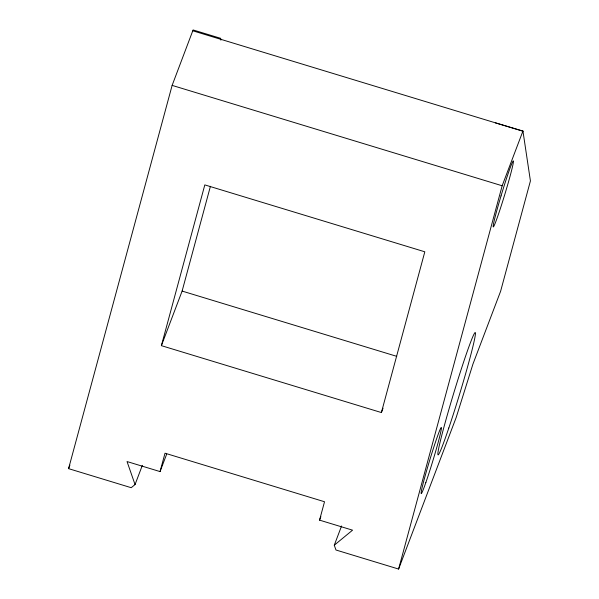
<?xml version="1.0" encoding="UTF-8"?>
<svg xmlns="http://www.w3.org/2000/svg" width="599" height="599" viewBox="0 0 599 599"><rect width="100%" height="100%" fill="white"/><g stroke="black" fill="none" stroke-linecap="round" stroke-linejoin="round"><path stroke-width="0.9" d="M341.572 525.982L334.279 545.195L335.964 550.002L398.605 569.05L502.164 185.772L522.942 131.046L495.395 122.832M142.337 465.363L135.045 484.569L131.211 487.698L68.578 468.643L172.13 85.387L193.095 29.95L220.634 38.321L220.904 40.163M220.402 39.19L220.634 38.321M161.386 345.653L204.813 184.896L424.818 251.797L381.391 412.554L161.386 345.653L182.118 291.077L210.421 186.311M135.045 484.569L127.04 461.552L160.045 471.585L165.017 453.203L324.523 501.745L319.552 520.134L352.556 530.167L334.279 545.195M68.578 468.643L69.896 465.161M160.045 471.585L166.664 454.162M319.552 520.134L320.877 516.645M381.391 412.554L383.038 408.226M398.605 569.05L456.191 417.451L472.955 364.035L500.607 291.271L530.422 180.935L522.942 131.046M192.871 30.819L522.905 131.203M172.13 85.387L502.164 185.772M182.118 291.077L396.755 356.345M501.034 195.88L498.548 204.349A34.532 1.595 -73.1 0 0 493.763 226.362A34.532 1.595 -73.1 0 0 505.556 191.957L508.042 183.489A34.532 1.595 -73.1 0 0 512.826 161.475A34.532 1.595 -73.1 0 0 501.034 195.88M425.859 482.502A34.532 1.595 -73.1 0 0 441.418 428.195A34.532 1.595 -73.1 0 0 426.518 471.001A34.532 1.595 -73.1 0 0 425.859 482.502M448.816 427.978A63.891 2.95 -73.1 0 0 475.381 332.752A63.891 2.95 -73.1 0 0 445.776 420.431A63.891 2.95 -73.1 0 0 448.816 427.978"/></g></svg>
